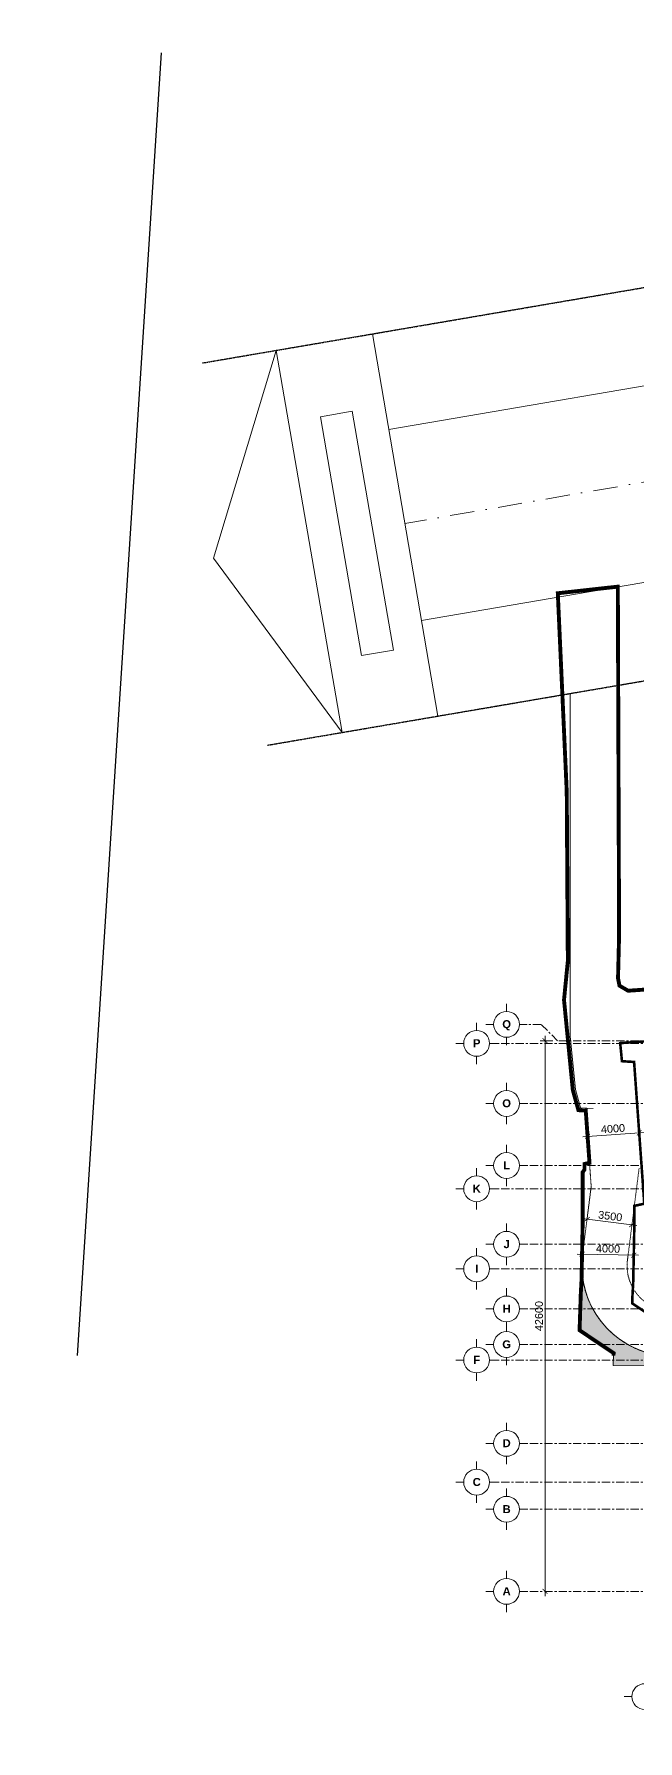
# Model space of a CAD drawing. Header units: millimetres. Extents: x -55734 to 162275, y -23881 to 125548.
# Drawn here: x -55734 to -9036, y -11569 to 120486 of the extents above; entities that cross this region are included whole.
import ezdxf
from ezdxf.xclip import XClip

# ---------------------------------------------------------------- set-up
doc = ezdxf.new("R2010")
doc.units = ezdxf.units.MM
doc.header["$XCLIPFRAME"] = 0
for name, pattern in [('20180221 BF$0$2-2', [10, 5, -5]), ('20180221 BF$0$HIDDEN', [0.375, 0.25, -0.125]), ('DASHDOT', [1, 0.5, -0.25, 0, -0.25]), ('DASHDOT2', [0.5, 0.25, -0.125, 0, -0.125]), ('gf$0$Dash', [6, 3, -3]), ('Grid Line', [22.224999999999994, 12.7, -3.174999999999999, 3.174999999999999, -3.174999999999999]), ('HIDDEN2', [4.7624999999999975, 3.174999999999999, -1.587499999999999]), ('PHANTOM', [63.50000000000001, 31.75, -6.35, 6.35, -6.35, 6.35, -6.35])]:
    doc.linetypes.add(name, pattern=pattern)
for name, color, linetype in [('20180221 BF$0$54', 7, 'Continuous'), ('CGXD', 5, 'HIDDEN2'), ('RD-AB', 4, 'PHANTOM')]:
    doc.layers.add(name, color=color, linetype=linetype)
for name, color, linetype, lineweight in [('20180221 BF$0$QHH ÐỀ XUẤT ÐIỀU CHỈNH', 5, '20180221 BF$0$HIDDEN', 30), ('@ color hatch', 7, 'Continuous', 13), ('DIM', 1, 'Continuous', 5), ('gf$0$A-_DETA----_E', 8, 'Continuous', 9), ('KH', 6, 'Continuous', 5), ('NET THAY 2', 55, 'Continuous', 5), ('NET-CAT', 3, 'Continuous', 15), ('NET-THAY', 2, 'Continuous', 9), ('TIM', 4, 'DASHDOT', 5), ('TRUC', 225, 'Continuous', 5)]:
    doc.layers.add(name, color=color, linetype=linetype, lineweight=lineweight)
doc.styles.add('Arial_B', font='arialbd.ttf', dxfattribs={"height": 619.0476190476184})
doc.styles.add('TA1', font='arial.ttf')
doc.dimstyles.new('D_300_KTx3.0', dxfattribs={"dimtxt": 600, "dimasz": 375, "dimexe": 375, "dimexo": 375, "dimgap": 160, "dimtad": 1, "dimdec": 0, "dimzin": 9, "dimtxsty": 'TA1', "dimblk": 'ARCHTICK', "dimcen": 1, "dimdle": 375, "dimclrd": 256, "dimclre": 256, "dimclrt": 7, "dimadec": 0, "dimazin": 0, "dimtfac": 1, "dimtdec": 0, "dimtix": 1, "dimtmove": 1, "dimatfit": 3, "dimldrblk": 'ARCHTICK', "dimfxl": 1, "dimtolj": 1, "dimtzin": 0, "dimlwd": -1, "dimlwe": -1, "dimarcsym": 0})

# ---------------------------------------------------------------- blocks, each defined once
blk = doc.blocks.new('A$C56D52FB6')
at = {"layer": '@ color hatch', "ltscale": 0.5}
h = blk.add_hatch(dxfattribs=at)
h.set_pattern_fill('CROSS', color=139, scale=20)
h.set_pattern_definition([(0, (-95969.65169468791, -21408.20164954532), (127, 127), [63.5, -190.5]), (90, (-95937.90169468791, -21439.95164954532), (-127, 127), [63.5, -190.5])])
edge = h.paths.add_edge_path()
edge.add_line((-109338.3379598628, 3889.229087690459), (-109362.4805370318, 2677.984814849362))
edge.add_line((-109362.4805370318, 2677.984814849362), (-109419.602073987, 1639.506543915806))
edge.add_line((-109419.602073987, 1639.506543915806), (-109513.6713271863, -1210.362051299089))
edge.add_line((-109513.6713271863, -1210.362051299089), (-106881.966985493, -2973.833700563249))
edge.add_line((-106881.966985493, -2973.833700563249), (-106913.9686023816, -3933.769061112238))
edge.add_line((-106913.9686023816, -3933.769061112238), (-100752.9102524701, -3961.337404550199))
edge.add_line((-100752.9102524701, -3961.337404550199), (-100746.8866818314, -6967.990582789265))
edge.add_line((-100746.8866818314, -6967.990582789265), (-100712.9897478749, -10938.45045556063))
edge.add_line((-100712.9897478749, -10938.45045556063), (-100780.820051495, -14932.39573182717))
edge.add_line((-100780.820051495, -14932.39573182717), (-100774.817918709, -15158.15757803831))
edge.add_line((-100774.817918709, -15158.15757803831), (-99394.51889290242, -15158.15757803831))
edge.add_arc((-92571.27919620601, -13595.01969492401), 7000.000000014334, 175.3257801476313, 192.9032502731161, ccw=False)
edge.add_line((-99547.99827447208, -13024.58924065366), (-99297.49783059815, -6850.03363649649))
edge.add_arc((-102795.1852751374, -6708.363968762525), 3500.555349432935, 357.6805704644192, 446.7788433898818)
edge.add_ellipse((-102339.1615138813, 3781.855543363243), major_axis=(139.4966184170917, 6998.609911507453), ratio=0.9999999999999998, start_angle=90.26297205749017, end_angle=179.0187652853838, ccw=False)
at = {"layer": '@ color hatch', "color": 139, "ltscale": 0.5}
blk.add_line((-109362.3427415996, 2677.984197994258), (-109419.4642791177, 1639.505921964083), dxfattribs=at)
blk.add_lwpolyline([(-109036.0027599804, 15784.96161245172), (-109023.1439322802, 15983.84651788811), (-109450.4560167902, 16011.47421772211), (-109838.59909311, 17408.84055752788), (-110240.921780552, 21530.59214494544), (-110240.921780552, 48063.47140436368), (-110844.0085330423, 47960.39230391716), (-110506.6299535957, 40470.58096107906), (-110422.0083336649, 27414.6636021019), (-110716.8541324883, 24350.53363025019), (-110035.6863238863, 17372.04450889655), (-109605.1365485905, 15821.05744248075)], close=True, dxfattribs=at)
for points, elevation in [([(-109450.4560167902, 16011.47421772211), (-108469.4275544914, 15948.04619668666)], 3.808497698705519e-07), ([(-109362.4805370318, 2677.984814849362), (-109419.602073987, 1639.506543915806)], 1.183966522866141e-06), ([(-109338.3379598628, 3889.229087690459), (-109362.4805370318, 2677.984814849362)], 1.183966522866141e-06), ([(-109419.602073987, 1639.506543915806), (-109513.6713271863, -1210.362051299089)], 1.183966522866141e-06), ([(-109513.6713271863, -1210.362051299089), (-106881.966985493, -2973.833700563249)], 1.183966522866141e-06), ([(-106881.966985493, -2973.833700563249), (-106913.9686023816, -3933.769061112238)], 1.183966522866141e-06), ([(-106913.9686023816, -3933.769061112238), (-100752.9102524701, -3961.337404550199)], 1.183966522866141e-06)]:
    blk.add_lwpolyline(points, dxfattribs=dict(at, elevation=elevation))
at = {"layer": '@ color hatch', "color": 139, "ltscale": 0.5, "extrusion": (0, 0, -1)}
blk.add_ellipse((-102339.1615138813, 3781.855543363243, 1.183966522866141e-06), major_axis=(139.4966184170917, 6998.609911507455), ratio=0.9999999999999998, start_param=3.158718430094713, end_param=4.707799252140742, dxfattribs=at)
at = {"layer": 'gf$0$A-_DETA----_E'}
for p, q in [((-111197.6349115421, 55817.11669611458), (-110506.3542825851, 40470.53951773531)), ((-106456.3130970132, 29336.0315993521), (-106554.9582546465, 56328.63743110369)), ((-110506.3542825851, 40470.53951773531), (-110421.5671766606, 27367.76839305942)), ((-106540.1448493082, 26024.54066917686), (-106456.3130970132, 29336.0315993521)), ((-110421.5671766606, 27367.76839305942), (-110716.8541324883, 24350.53363025019)), ((-110716.8541324883, 24350.53363025019), (-110035.6863238863, 17372.04450889655)), ((-110035.6863238863, 17372.04450889655), (-109604.8608775123, 15821.01600018279)), ((-109604.8608775123, 15821.01600018279), (-109036.0027599804, 15784.96161245172)), ((-109036.0027599804, 15784.96161245172), (-108745.9193078409, 11747.10886081204)), ((-109273.9543177233, 11019.66193617934), (-109281.9524779537, 6711.200954594591)), ((-109130.0308039918, 11230.81596089544), (-109273.9543177233, 11019.66193617934)), ((-108745.9193078409, 11747.10886081204), (-109132.2247372525, 11661.85561881859)), ((-109132.2247372525, 11661.85561881859), (-109130.0308039918, 11230.81596089544)), ((-109281.9524779537, 6711.200954594591), (-109362.3427415996, 2677.984197994258))]:
    blk.add_line(p, q, dxfattribs=at)
at = {"layer": 'gf$0$A-_DETA----_E', "color": 190, "linetype": 'gf$0$Dash'}
for p, q in [((-108615.1833960664, 9927.314049341294), (-109013.0344315112, 15465.25110285174)), ((-105825.7373822556, 4088.125538289663, -6.706798380191728e-05), (-104908.4249745945, 11341.84299241655, -6.706798400362656e-05)), ((-109298.0819750132, 4527.24172922966, -0.0004048787080616252), (-108615.1833960664, 9927.31404934128, 7.892796387219217e-05))]:
    blk.add_line(p, q, dxfattribs=at)
at = {"layer": 'gf$0$A-_DETA----_E', "color": 190, "linetype": 'gf$0$Dash', "extrusion": (-1.777890005818858e-08, 3.543698676349001e-10, 0.9999999999999999)}
for radius, start in [(7000, 174.3394142264592), (3500, 174.9802016790219)]:
    blk.add_arc((-102339.1615541691, 3781.875648485656, 0.001478035208947519), radius, start, 267.8768943359753, dxfattribs=at)
blk = doc.blocks.new('_ARCHTICK')
at = {"color": 0, "linetype": 'ByBlock', "const_width": 0.15}
blk.add_lwpolyline([(-0.5, -0.5), (0.5, 0.5)], dxfattribs=at)
blk = doc.blocks.new('*D115')
at = {"layer": 'Defpoints', "color": 0, "transparency": 16777216}
for p in [(-16213.5081148594, 42599.93651796401), (-15250.37242925576, 42599.93651796401), (-16637.77218357143, -0.06348203600822927)]:
    blk.add_point(p, dxfattribs=at)
at = {"layer": 'DIM', "transparency": 16777216}
for p, q in [((-15625.37242925576, 42599.93651796401), (-16588.5081148594, 42599.936517964)), ((-16213.50811485939, -375.0634820360082), (-16213.5081148594, 42974.93651796401)), ((-16262.77218357143, -0.06348203600816897), (-15838.50811485939, -0.06348203600810075))]:
    blk.add_line(p, q, dxfattribs=at)
at = {"layer": 'DIM', "transparency": 16777216, "xscale": 375, "yscale": 375, "zscale": 375}
for p, rotation in [((-16213.5081148594, 42599.93651796401), 90), ((-16213.50811485939, -0.06348203600816105), 270)]:
    blk.add_blockref('_ARCHTICK', p, dxfattribs=dict(at, rotation=rotation))
at = {"layer": 'DIM', "color": 7, "transparency": 16777216, "insert": (-16679.8519074924, 21299.936517964), "char_height": 600, "attachment_point": 5, "rotation": 90, "style": 'TA1'}
blk.add_mtext('\\A1;42600', dxfattribs=at)
blk = doc.blocks.new('Grid - FamilyAL-KH TRUC-785342-MẶT BẰNG TẦNG 1')
at = {"layer": 'KH'}
for p, q in [((3.874160085685026e-14, 7), (-4.193598593382747e-14, 4)), ((-8.000000000000002, -0.9999999999998468), (-5.000000000000001, -0.9999999999999839)), ((-1.451272977187503e-14, -9), (-9.666096048577266e-15, -6)), ((7.999999999999999, -1.000000000000018), (4.999999999999999, -0.9999999999999839))]:
    blk.add_line(p, q, dxfattribs=at)
blk.add_circle((-1.586231146433193e-15, -1), 5.000000000000005, dxfattribs=at)
blk = doc.blocks.new('*D155')
at = {"layer": 'Defpoints', "color": 0, "transparency": 16777216}
for p in [(42811.35108452421, 68682.48152145067), (42811.35108452422, 68682.4815214506), (46800.68178483655, 68969.07910002823, -3.47962208218722e-06)]:
    blk.add_point(p, dxfattribs=at)
at = {"layer": 'DIM', "transparency": 16777216}
blk.add_line((47174.71780244137, 68995.95022829487), (42437.3150669194, 68655.6103931839), dxfattribs=at)
for p, xscale, yscale, zscale, rotation in [((42811.35108452422, 68682.4815214506), 375, 375, 375, 184.1091275797397), ((46800.68178483655, 68969.07910002818), 374.9999999999999, 374.9999999999999, 374.9999999999999, 4.109127579739793)]:
    blk.add_blockref('_ARCHTICK', p, dxfattribs=dict(at, xscale=xscale, yscale=yscale, zscale=zscale, rotation=rotation))
at = {"layer": 'DIM', "color": 7, "transparency": 16777216, "insert": (44772.59994436514, 69290.92531082254), "char_height": 600, "attachment_point": 5, "rotation": 4.109127579739785, "style": 'TA1'}
blk.add_mtext('\\A1;4000', dxfattribs=at)
blk = doc.blocks.new('*D156')
at = {"layer": 'Defpoints', "color": 0, "transparency": 16777216}
for p in [(42380.81996054197, 59578.30451902458, -2.393433463568996e-06), (42380.81996054197, 59578.30451902466), (46379.82666517298, 59498.59613143349, -3.47962208218722e-06)]:
    blk.add_point(p, dxfattribs=at)
at = {"layer": 'DIM', "transparency": 16777216}
blk.add_line((46754.75219614683, 59491.12309831611), (42005.89442956812, 59585.77755214211), dxfattribs=at)
for p, xscale, yscale, zscale, rotation in [((42380.81996054197, 59578.30451902466), 375, 375, 375, 178.8581290590944), ((46379.82666517298, 59498.59613143357), 375.0000000000001, 375.0000000000001, 375.0000000000001, 358.8581290590944)]:
    blk.add_blockref('_ARCHTICK', p, dxfattribs=dict(at, xscale=xscale, yscale=yscale, zscale=zscale, rotation=rotation))
at = {"layer": 'DIM', "color": 7, "transparency": 16777216, "insert": (44389.61665314139, 60004.70150941389), "char_height": 600, "attachment_point": 5, "rotation": 358.8581290590944, "style": 'TA1'}
blk.add_mtext('\\A1;4000', dxfattribs=at)
blk = doc.blocks.new('*D147')
at = {"layer": 'Defpoints', "color": 0, "transparency": 16777216}
for p in [(-12967.47564553925, 28789.71953663472, -0.000149156605309191), (-9495.131052781557, 28350.6033456947, -6.706798388128829e-05), (-9495.131052781557, 28350.6033456947)]:
    blk.add_point(p, dxfattribs=at)
at = {"layer": 'DIM', "transparency": 16777216}
blk.add_line((-13339.51256619187, 28836.76769994973), (-9123.094132128936, 28303.5551823797), dxfattribs=at)
at = {"layer": 'DIM', "transparency": 16777216, "xscale": 375, "yscale": 375, "zscale": 375}
for p, rotation in [((-12967.47564553925, 28789.71953663473), 172.7925768773556), ((-9495.131052781557, 28350.6033456947), 352.7925768773556)]:
    blk.add_blockref('_ARCHTICK', p, dxfattribs=dict(at, rotation=rotation))
at = {"layer": 'DIM', "color": 7, "transparency": 16777216, "insert": (-11172.76935774443, 29033.02341888107), "char_height": 600, "attachment_point": 5, "rotation": 352.7925768773556, "style": 'TA1'}
blk.add_mtext('\\A1;3500', dxfattribs=at)
blk = doc.blocks.new('RANH ĐƯỜNG')
at = {"ltscale": 0.5}
for points, elevation in [([(-21861.46747062646, 124143.949947833), (-8246.018687248128, 66984.6374361515, 0.3043289810477684), (8116.938622410482, 51859.57600770278, -0.01861375969760343), (11951.65118784423, 51112.21335347966, -0.01861375969760343)], -5.110341199561124e-06), ([(-111251.638968903, -40603.81983384839), (-101428.3465158938, -37729.41921889782), (-77631.59054410447, -29036.50294196606), (-63571.97819189022, -22149.66548713087, 0.3019913393615757), (-52403.25444588922, -3033.024856158067, -0.2568509090265474), (-30624.81306117395, 42631.22261050977, 0.3043289812094543), (-22837.76160845481, 63508.85860228233), (-36453.21039251145, 120668.1711169634)], -7.57168897027524e-06)]:
    blk.add_lwpolyline(points, format="xyb", dxfattribs=dict(at, elevation=elevation))
at = {"layer": 'NET-THAY', "ltscale": 0.5}
blk.add_line((-14565.5960094248, 125881.8393633294, 6.836079360786763e-07), (-43749.08185433305, 118930.2817013192, 4.049898374441839e-08), dxfattribs=at)
at = {"layer": 'NET-THAY', "ltscale": 0.5, "elevation": -9.193625407502158e-06}
blk.add_lwpolyline([(-32661.10640830171, 137014.9551436939), (-16325.54318079715, 133220.1216797277), (-45498.24780963232, 126223.4578585274), (-32661.10640830171, 137014.9551436939)], dxfattribs=at)
at = {"layer": 'NET-THAY', "ltscale": 0.5, "elevation": -7.506615408910036e-06}
blk.add_lwpolyline([(-39445.331565556, 125104.3619674221), (-21212.4331156736, 129477.3856557327), (-20629.33585437285, 127046.2181365358), (-38862.23430425616, 122673.1944482265)], close=True, dxfattribs=at)
at = {"layer": 'NET-THAY', "ltscale": 0.5}
for points, elevation in [([(-14565.59600942474, 125881.8393633294), (-2077.506764292615, 73455.31951916218, 0.2870075754105713), (13033.61284923564, 58567.26847124098)], -5.804431813711903e-06), ([(-113351.3860839405, -33388.38489743194), (-103770.7001357078, -30600.33152890205), (-80576.04049575329, -22127.36006295681), (-71191.1918401718, -17524.02910196781, 0.2846792449189251), (-59999.12446235255, 324.1353901159018, -0.2232869777561501), (-38037.48737803612, 46402.04256265116, 0.2870075754710688), (-31260.99260878553, 66503.76185703278), (-43749.08185433305, 118930.2817013192)], -6.926514062071248e-06)]:
    blk.add_lwpolyline(points, format="xyb", dxfattribs=dict(at, elevation=elevation))
at = {"layer": 'TIM', "linetype": 'DASHDOT2', "ltscale": 7500, "elevation": -8.227389527465656e-06, "flags": 128}
blk.add_lwpolyline([(3016.092176954233, -10456.59015525591, -0.003553370206874763), (-3530.865768194097, 16348.80356180666), (-29038.31108090746, 122434.4131757956)], format="xyb", dxfattribs=at)
blk = doc.blocks.new('A$C1F0A2BF7')
at = {"layer": '20180221 BF$0$54'}
blk.add_lwpolyline([(220896.7325341841, 154643.9726373781), (210020.3542466565, -13578.78589549367), (0, 0), (10876.37828752748, 168222.7585328715)], close=True, dxfattribs=at)
blk.add_lwpolyline([(220896.7325341841, 154643.9726373781), (210020.3542466565, -13578.78589549367), (0, 0), (10876.37828752748, 168222.7585328715)], close=True, dxfattribs=at)
at = {"layer": '20180221 BF$0$QHH ÐỀ XUẤT ÐIỀU CHỈNH', "linetype": '20180221 BF$0$2-2', "elevation": -5.592533680715786e-07, "flags": 128}
blk.add_lwpolyline([(13004.41536133934, 128535.0684852721), (79272.0876359021, 139861.2015052922, 0.2870075753961501), (95104.08625173266, 153980.2602489856, -0.02348958301148907), (96932.57842196897, 159309.7048090554, -0.02348958301148907)], format="xyb", dxfattribs=at)
at = {"layer": '20180221 BF$0$QHH ÐỀ XUẤT ÐIỀU CHỈNH', "linetype": '20180221 BF$0$2-2', "elevation": -2.007381108692832e-06}
blk.add_lwpolyline([(18058.57314956025, 98963.87491705168), (84326.24542392063, 110290.0079375516)], dxfattribs=at)
at = {"layer": 'CGXD', "ltscale": 200, "const_width": 200, "elevation": -3.977424561112374e-06}
blk.add_lwpolyline([(49470.58350224127, 76197.63051792078), (45331.29765398303, 75911.0010137008), (45467.83695425103, 74512.17093367183), (46406.68868099034, 74451.46983338684), (47194.67488868276, 63486.68836666965), (46424.32560939066, 63316.6809877967), (46421.07992596358, 61568.29131922407), (46338.57340438237, 57428.9009436429), (46280.01625131592, 56364.32295066056), (46260.64076272251, 55777.33416845412), (47488.05836623183, 54954.85722393759)], dxfattribs=at)
at = {"layer": 'RD-AB', "ltscale": 30, "const_width": 300, "elevation": -2.891235942494149e-06}
blk.add_lwpolyline([(49385.24753326323, 80201.13342511316), (45942.69421795069, 79962.74994891374), (45276.71385520662, 80356.5394308784), (45163.15753957926, 80925.05061196059), (45246.98929209792, 84236.54155098082), (45176.22984490305, 103598.6866794835), (45148.34413401579, 111229.1473740186), (40505.66747733852, 110717.6266390536), (40859.57045178674, 102860.9052423679), (41196.94810636999, 95371.04946156505), (41281.73521225702, 82268.27833630823), (40986.44825636904, 79251.04357256941), (41667.61606522603, 72272.5544515492), (42098.44151137525, 70721.52594296672), (42667.25387121161, 70684.74959680399), (42957.38308105408, 66647.61880371215), (42571.07765164226, 66562.36556171869), (42573.27158491069, 66131.32590391152), (42429.34807116387, 65920.17187896333), (42421.34991075948, 61611.71088385669), (42340.95964710781, 57578.49414160679), (42283.83811015281, 56540.01587067323), (42189.76885695348, 53690.14727545834), (44821.473198422, 51926.6756263256), (44789.47158175823, 50966.74026564519), (50950.52993166959, 50939.17192219326)], dxfattribs=at)
at = {"layer": 'DIM'}
for p1, p2, distance, picture, middle in [((46800.68178483655, 68969.07910002825, -3.977424561112374e-06), (42811.35108452422, 68682.48152145067, -4.978024789251535e-07), 7.253377796960007e-11, '*D155', (44772.59994436514, 69290.92531082254, -4.978024789251535e-07)), ((46379.82666517297, 59498.59613143349, -3.977424561112374e-06), (42380.81996054196, 59578.30451902457, -2.891235942494149e-06), -9.485410241708198e-11, '*D156', (44389.61665314139, 60004.70150941389, -4.978024789251535e-07))]:
    dim = blk.add_aligned_dim(p1=p1, p2=p2, distance=distance, dimstyle='D_300_KTx3.0', dxfattribs=at)
    dim.commit()
    dim.dimension.update_dxf_attribs({"geometry": picture, "text_midpoint": middle})

msp = doc.modelspace()

# ---------------------------------------------------------------- linework, layer by layer
at = {"layer": 'TRUC', "linetype": 'Grid Line', "ltscale": 50}
for p, q in [((-16520.37242925576, 43869.93651796399), (-17790.37242925576, 43869.93651796399)), ((-15250.37242925576, 42599.93651796399), (-16520.37242925576, 43869.93651796399)), ((48819.12251325863, 42399.93651796378), (-20104.99804221192, 42399.93651796401)), ((48819.12251325863, 42599.93651796378), (-15250.37242925576, 42599.93651796399)), ((48819.12251325863, 37749.93651796425), (-17790.37242925578, 37749.93651796446)), ((48819.12251325859, 32949.9365179638), (-17790.37242925579, 32949.93651796402)), ((48819.12251325858, 31149.93651796379), (-20104.99804221196, 31149.93651796401)), ((48819.12251325858, 26849.93651796533), (-17790.37242925581, 26849.93651796554)), ((48819.12251325856, 24949.93651796504), (-20104.99804221197, 24949.93651796526)), ((48819.12251325856, 21849.93651796374), (-17790.37242925583, 21849.93651796395)), ((48819.12251325855, 19099.93651796454), (-17790.37242925584, 19099.93651796476)), ((48819.12251325855, 17899.93651796427), (-20104.99804221199, 17899.93651796449)), ((48819.12251325854, 11449.93651796336), (-17790.37242925586, 11449.93651796358)), ((48819.12251325852, 8449.936517963775), (-20104.99804221203, 8449.936517964)), ((48819.12251325852, 6349.936517963785), (-17790.37242925588, 6349.936517964004)), ((48819.12251325848, -0.06348203622092342), (-17790.3724292559, -0.06348203600316632))]:
    msp.add_line(p, q, dxfattribs=at)

# ---------------------------------------------------------------- block references
at = {"color": 250, "lineweight": 5, "xscale": 199.9999999999999, "yscale": 199.9999999999999, "zscale": 199.9999999999999}
for p, rotation in [((-19390.37242925574, 43869.93651796396), 90), ((-21704.9980422119, 42399.93651796399), 90), ((-19390.37242925576, 37749.93651796444), 90), ((-19390.37242925578, 32949.936517964), 90), ((-21704.99804221194, 31149.93651796399), 90), ((-19390.3724292558, 26849.93651796553), 90), ((-21704.99804221196, 24949.93651796525), 90), ((-19390.37242925581, 21849.93651796394), 90), ((-19390.37242925583, 19099.93651796475), 90), ((-21704.99804221198, 17899.93651796448), 90), ((-19390.37242925585, 11449.93651796357), 90), ((-21704.99804221201, 8449.936517964), 90), ((-19390.37242925586, 6349.936517964004), 90), ((-19390.37242925588, -0.0634820359979966), 90), ((-8499.47574953251, -8344.725118562845), 180)]:
    msp.add_blockref('Grid - FamilyAL-KH TRUC-785342-MẶT BẰNG TẦNG 1', p, dxfattribs=dict(at, rotation=rotation))
at = {"layer": 'NET THAY 2'}
ref = msp.add_blockref('A$C1F0A2BF7', (-55733.7975177078, -33492.41671422218, 4.978024789251535e-07), dxfattribs=at)
XClip(ref).set_block_clipping_path([(-27462.618629115583, 51738.674998801594), (137958.51740970556, 152520.38063209807)])
at = {"layer": 'NET-CAT', "rotation": 86.30059057706528}
msp.add_blockref('RANH ĐƯỜNG', (96985.13469838293, 103700.7461861461, -1.892406097825058e-06), dxfattribs=at)
at = {"layer": 'NET-THAY'}
msp.add_blockref('A$C56D52FB6', (95969.65169468791, 21408.20164954532), dxfattribs=at)

# ---------------------------------------------------------------- texts
at = {"layer": 'KH', "char_height": 619.0476190476184, "attachment_point": 2, "line_spacing_factor": 0.9417779076525877, "style": 'Arial_B'}
for s, insert, width in [('\\fArial|b1|i0|c0|p34|;Q', (-19185.21339344058, 44192.37893418064), 785.9487900391597), ('\\fArial|b1|i0|c0|p34|;P', (-21499.83900639674, 42722.37893418066), 668.4237373230236), ('\\fArial|b1|i0|c0|p34|;O', (-19185.2133934406, 38072.37893418112), 785.9487900391597), ('\\fArial|b1|i0|c0|p34|;L', (-19185.21339344062, 33272.37893418068), 617.0065267597142), ('\\fArial|b1|i0|c0|p34|;K', (-21499.83900639678, 31472.37893418068), 727.1862636810918), ('\\fArial|b1|i0|c0|p34|;J', (-19185.21339344064, 27172.37893418222), 558.2440004016462), ('\\fArial|b1|i0|c0|p34|;I', (-21499.8390063968, 25272.37893418193), 279.1220002008231), ('\\fArial|b1|i0|c0|p34|;H', (-19185.21339344066, 22172.37893418063), 727.1862636810918), ('\\fArial|b1|i0|c0|p34|;G', (-19185.21339344067, 19422.37893418143), 785.9487900391597), ('\\fArial|b1|i0|c0|p34|;F', (-21499.83900639682, 18222.37893418117), 617.0065267597142), ('\\fArial|b1|i0|c0|p34|;D', (-19185.21339344069, 11772.37893418026), 727.1862636810918), ('\\fArial|b1|i0|c0|p34|;C', (-21499.83900639685, 8772.378934180682), 727.1862636810918), ('\\fArial|b1|i0|c0|p34|;B', (-19185.2133934407, 6672.378934180689), 727.1862636810918), ('\\fArial|b1|i0|c0|p34|;A', (-19185.21339344072, 322.3789341806857), 705.1503162968163)]:
    msp.add_mtext(s, dxfattribs=dict(at, insert=insert, width=width))

# ---------------------------------------------------------------- dimensions: what is measured, and where the dimension line sits
at = {"layer": 'DIM'}
dim = msp.add_linear_dim(base=(-16213.5081148594, 42599.93651796401), p1=(-16637.77218357142, -0.06348203600822924), p2=(-15250.37242925576, 42599.93651796399), angle=89.99999999999991, dimstyle='D_300_KTx3.0', dxfattribs=at)
dim.commit()
dim.dimension.update_dxf_attribs({"geometry": '*D115', "text_midpoint": (-16679.8519074924, 21299.936517964)})
dim = msp.add_aligned_dim(p1=(-12967.47564553925, 28789.71953663472, -0.000149156605309191), p2=(-9495.131052781557, 28350.60334569469, -6.706798388128829e-05), distance=1.0843255690166248e-11, dimstyle='D_300_KTx3.0', dxfattribs=at)
dim.commit()
dim.dimension.update_dxf_attribs({"geometry": '*D147', "text_midpoint": (-11172.76935774443, 29033.02341888107)})

doc.saveas('drawing.dxf')
